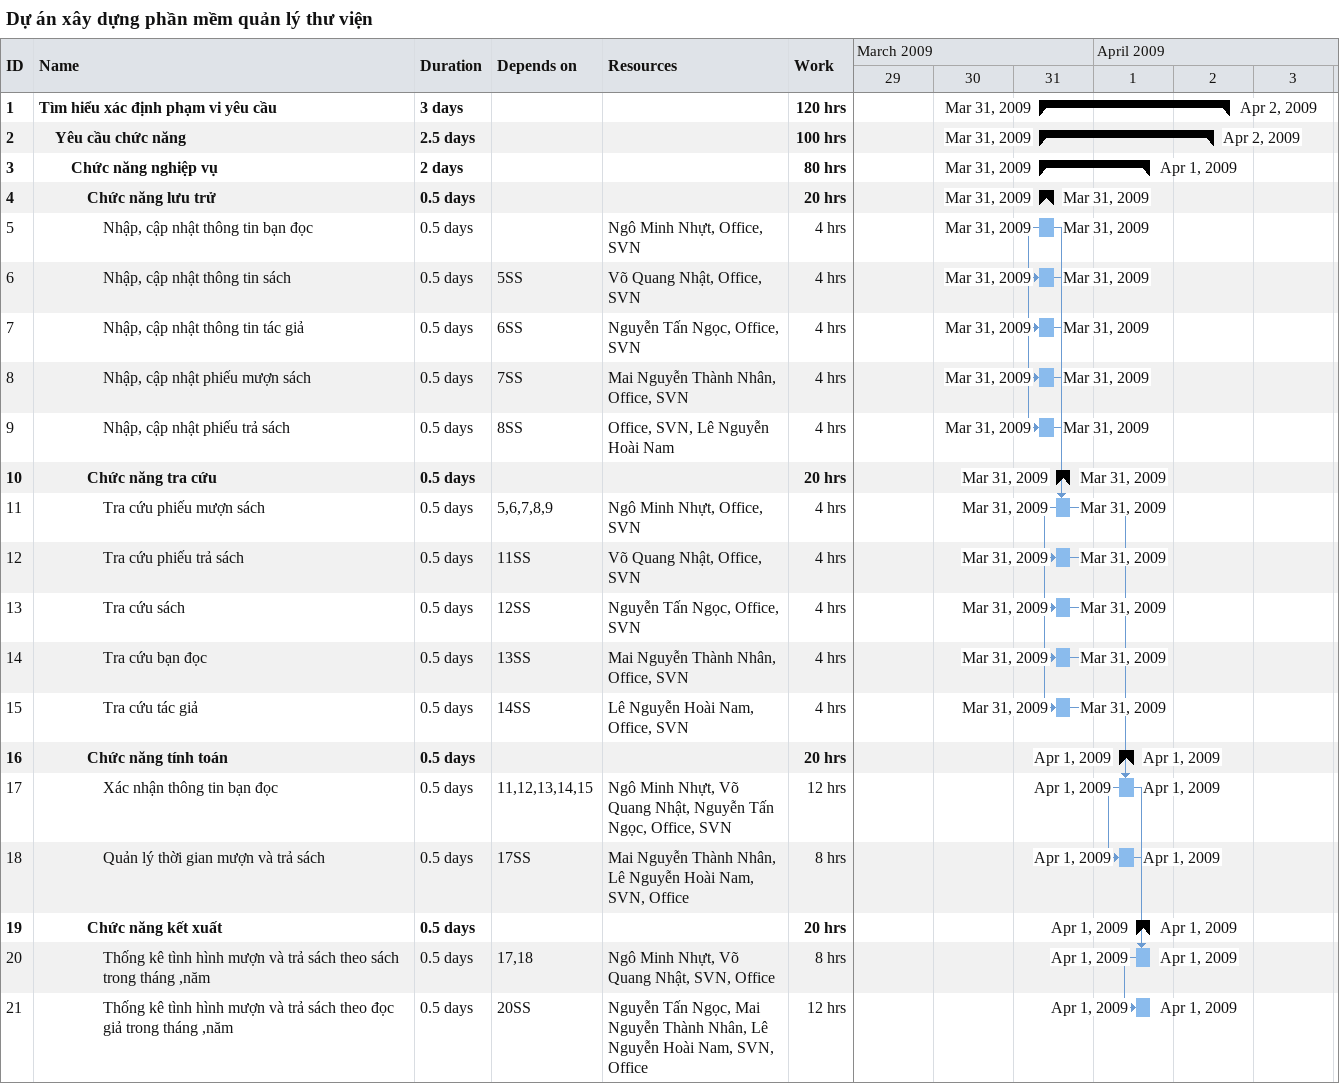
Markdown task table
Dự án xây dựng phần mềm quản lý thư viện

| ID | Level | Task | Duration | Start | Finish | Predecessors | Resources | Work (h) |
|---|---|---|---|---|---|---|---|---|
| 1 | 1 | **Tìm hiểu xác định phạm vi yêu cầu** | 3d | 2009-03-31 | 2009-04-02 |  |  | 120 |
| 2 | 2 | **Yêu cầu chức năng** | 2.5d | 2009-03-31 | 2009-04-02 |  |  | 100 |
| 3 | 3 | **Chức năng nghiệp vụ** | 2d | 2009-03-31 | 2009-04-01 |  |  | 80 |
| 4 | 4 | **Chức năng lưu trử** | 0.5d | 2009-03-31 | 2009-03-31 |  |  | 20 |
| 5 | 5 | Nhập, cập nhật thông tin bạn đọc | 0.5d | 2009-03-31 | 2009-03-31 |  | Ngô Minh Nhựt, Office, SVN | 4 |
| 6 | 5 | Nhập, cập nhật thông tin sách | 0.5d | 2009-03-31 | 2009-03-31 | 5SS | Võ Quang Nhật, Office, SVN | 4 |
| 7 | 5 | Nhập, cập nhật thông tin tác giả | 0.5d | 2009-03-31 | 2009-03-31 | 6SS | Nguyễn Tấn Ngọc, Office, SVN | 4 |
| 8 | 5 | Nhập, cập nhật phiếu mượn sách | 0.5d | 2009-03-31 | 2009-03-31 | 7SS | Mai Nguyễn Thành Nhân, Office, SVN | 4 |
| 9 | 5 | Nhập, cập nhật phiếu trả sách | 0.5d | 2009-03-31 | 2009-03-31 | 8SS | Office, SVN, Lê Nguyễn Hoài Nam | 4 |
| 10 | 4 | **Chức năng tra cứu** | 0.5d | 2009-03-31 | 2009-03-31 |  |  | 20 |
| 11 | 5 | Tra cứu phiếu mượn sách | 0.5d | 2009-03-31 | 2009-03-31 | 5, 6, 7, 8, 9 | Ngô Minh Nhựt, Office, SVN | 4 |
| 12 | 5 | Tra cứu phiếu trả sách | 0.5d | 2009-03-31 | 2009-03-31 | 11SS | Võ Quang Nhật, Office, SVN | 4 |
| 13 | 5 | Tra cứu sách | 0.5d | 2009-03-31 | 2009-03-31 | 12SS | Nguyễn Tấn Ngọc, Office, SVN | 4 |
| 14 | 5 | Tra cứu bạn đọc | 0.5d | 2009-03-31 | 2009-03-31 | 13SS | Mai Nguyễn Thành Nhân, Office, SVN | 4 |
| 15 | 5 | Tra cứu tác giả | 0.5d | 2009-03-31 | 2009-03-31 | 14SS | Lê Nguyễn Hoài Nam, Office, SVN | 4 |
| 16 | 4 | **Chức năng tính toán** | 0.5d | 2009-04-01 | 2009-04-01 |  |  | 20 |
| 17 | 5 | Xác nhận thông tin bạn đọc | 0.5d | 2009-04-01 | 2009-04-01 | 11, 12, 13, 14, 15 | Ngô Minh Nhựt, Võ Quang Nhật, Nguyễn Tấn Ngọc, Office, SVN | 12 |
| 18 | 5 | Quản lý thời gian mượn và trả sách | 0.5d | 2009-04-01 | 2009-04-01 | 17SS | Mai Nguyễn Thành Nhân, Lê Nguyễn Hoài Nam, SVN, Office | 8 |
| 19 | 4 | **Chức năng kết xuất** | 0.5d | 2009-04-01 | 2009-04-01 |  |  | 20 |
| 20 | 5 | Thống kê tình hình mượn và trả sách theo sách trong tháng ,năm | 0.5d | 2009-04-01 | 2009-04-01 | 17, 18 | Ngô Minh Nhựt, Võ Quang Nhật, SVN, Office | 8 |
| 21 | 5 | Thống kê tình hình mượn và trả sách theo đọc giả trong tháng ,năm | 0.5d | 2009-04-01 | 2009-04-01 | 20SS | Nguyễn Tấn Ngọc, Mai Nguyễn Thành Nhân, Lê Nguyễn Hoài Nam, SVN, Office | 12 |
